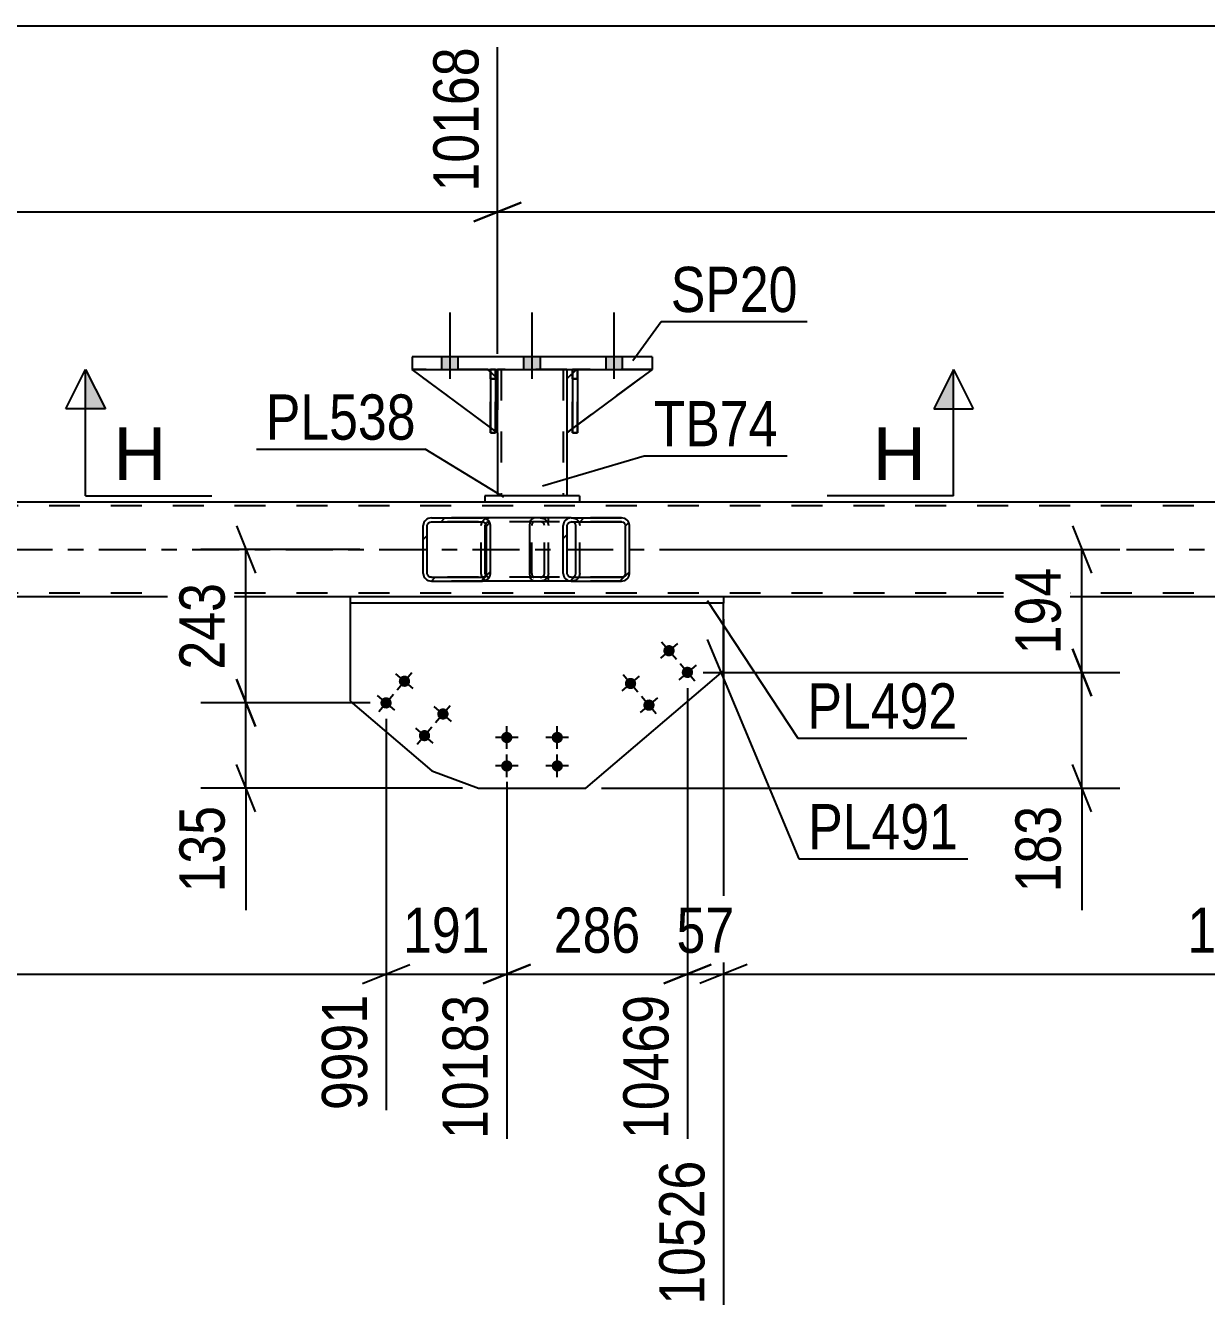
# Model space of a CAD drawing. Header units: millimetres. Extents: x -57 to 784, y -442 to 152.
# Drawn here: x 403.3 to 478.1, y -256.5 to -174.9 of the extents above; entities that cross this region are included whole.
import ezdxf

# ---------------------------------------------------------------- set-up
doc = ezdxf.new("R2010")
doc.units = ezdxf.units.MM
doc.linetypes.add('DXK_LINE_DOT2', pattern=[3.9198, 1.9599, -1.9599])
doc.linetypes.add('DXK_LINE_DOT3', pattern=[5.9187, 2.979, -0.9799, 0.9799, -0.9799])
doc.styles.add('Arial', font='ARIAL.TTF', dxfattribs={"height": 0.2})
doc.styles.add('Arial Narrow', font='ARIALN.TTF', dxfattribs={"height": 0.2})

# ---------------------------------------------------------------- blocks, each defined once
blk = doc.blocks.new('Part-761523242-1364 - 1231')
at = {"color": 7, "linetype": 'DXK_LINE_DOT2'}
for p, q in [((708.561, -205.353), (40.976, -205.353)), ((438.385, -205.113), (432.385, -205.113)), ((708.561, -210.873), (40.976, -210.873)), ((447.496, -211.113), (423.848, -211.113))]:
    blk.add_line(p, q, dxfattribs=at)
at = {"color": 2, "linetype": 'Continuous'}
for p, q in [((432.385, -205.113), (182.983, -205.113)), ((602.654, -205.113), (438.385, -205.113)), ((423.848, -211.113), (361.692, -211.113)), ((511.297, -211.113), (447.496, -211.113))]:
    blk.add_line(p, q, dxfattribs=at)
at = {"color": 7, "linetype": 'DXK_LINE_DOT3'}
blk.add_line((40.976, -208.113), (708.561, -208.113), dxfattribs=at)
blk = doc.blocks.new('Part-761523242-1244 - 1231')
at = {"linetype": 'Continuous'}
h = blk.add_hatch(dxfattribs=at)
h.set_pattern_fill('', scale=0.7, style=0, pattern_type=0)
h.set_pattern_definition([(45, (432.7033, -206.4093), (-1.57154, 1.57154), [])])
h.paths.add_polyline_path([(432.742, -206.593), (432.703, -206.409), (432.593, -206.254), (432.427, -206.15), (432.231, -206.113), (428.996, -206.113), (428.801, -206.15), (428.635, -206.254), (428.524, -206.409), (428.485, -206.593), (428.485, -209.633), (428.524, -209.817), (428.635, -209.972), (428.801, -210.076), (428.996, -210.113), (432.231, -210.113), (432.427, -210.076), (432.593, -209.972), (432.703, -209.817), (432.742, -209.633)])
h.paths.add_polyline_path([(432.467, -209.725), (432.412, -209.803), (432.329, -209.855), (432.231, -209.873), (428.996, -209.873), (428.898, -209.855), (428.816, -209.803), (428.76, -209.725), (428.741, -209.633), (428.741, -206.593), (428.76, -206.501), (428.816, -206.423), (428.898, -206.371), (428.996, -206.353), (432.231, -206.353), (432.329, -206.371), (432.412, -206.423), (432.467, -206.501), (432.487, -206.593), (432.487, -209.633)])
at = {"color": 2, "linetype": 'Continuous'}
for p, q in [((428.524, -206.409), (428.485, -206.593)), ((428.76, -206.501), (428.816, -206.423)), ((428.996, -206.113), (428.801, -206.15)), ((428.816, -206.423), (428.898, -206.371)), ((428.898, -206.371), (428.996, -206.353)), ((428.996, -206.113), (432.231, -206.113)), ((428.996, -206.353), (432.231, -206.353)), ((435.498, -206.113), (432.231, -206.113)), ((432.427, -206.15), (432.231, -206.113)), ((432.231, -206.353), (432.329, -206.371)), ((432.329, -206.371), (432.412, -206.423)), ((432.412, -206.423), (432.467, -206.501)), ((432.742, -206.593), (432.703, -206.409)), ((428.485, -209.633), (428.485, -206.593)), ((428.741, -206.593), (428.76, -206.501)), ((428.741, -209.633), (428.741, -206.593)), ((432.408, -206.593), (432.428, -206.501)), ((432.408, -209.633), (432.408, -206.593)), ((432.428, -206.501), (432.447, -206.473)), ((432.467, -206.501), (432.487, -206.593)), ((432.487, -209.633), (432.487, -206.593)), ((432.742, -209.633), (432.742, -206.593)), ((428.485, -209.633), (428.524, -209.817)), ((428.76, -209.725), (428.741, -209.633)), ((432.428, -209.725), (432.408, -209.633)), ((432.487, -209.633), (432.467, -209.725)), ((432.703, -209.817), (432.742, -209.633)), ((428.816, -209.803), (428.76, -209.725)), ((428.801, -210.076), (428.996, -210.113)), ((428.898, -209.855), (428.816, -209.803)), ((428.996, -209.873), (428.898, -209.855)), ((428.996, -209.873), (432.231, -209.873)), ((428.996, -210.113), (432.231, -210.113)), ((432.329, -209.855), (432.231, -209.873)), ((432.231, -210.113), (432.427, -210.076)), ((435.498, -210.113), (432.231, -210.113)), ((432.412, -209.803), (432.329, -209.855)), ((432.467, -209.725), (432.412, -209.803)), ((432.447, -209.753), (432.428, -209.725))]:
    blk.add_line(p, q, dxfattribs=at)
at = {"color": 7, "linetype": 'DXK_LINE_DOT2'}
for p, q in [((432.231, -206.113), (428.996, -206.113)), ((435.899, -206.353), (428.996, -206.353)), ((432.153, -206.593), (432.192, -206.409)), ((432.447, -206.473), (432.483, -206.423)), ((432.468, -206.15), (432.664, -206.113)), ((432.566, -206.371), (432.483, -206.423)), ((432.664, -206.353), (432.566, -206.371)), ((435.899, -206.113), (435.498, -206.113)), ((435.899, -206.113), (436.094, -206.15)), ((435.996, -206.371), (435.899, -206.353)), ((436.079, -206.423), (435.996, -206.371)), ((436.135, -206.501), (436.079, -206.423)), ((436.371, -206.409), (436.409, -206.593)), ((432.153, -209.633), (432.153, -206.593)), ((436.154, -206.593), (436.135, -206.501)), ((436.154, -209.633), (436.154, -206.593)), ((436.409, -209.633), (436.409, -206.593)), ((432.192, -209.817), (432.153, -209.633)), ((436.135, -209.725), (436.154, -209.633)), ((436.409, -209.633), (436.371, -209.817)), ((435.899, -209.873), (428.996, -209.873)), ((432.231, -210.113), (428.996, -210.113)), ((432.483, -209.803), (432.447, -209.753)), ((432.664, -210.113), (432.468, -210.076)), ((432.483, -209.803), (432.566, -209.855)), ((432.566, -209.855), (432.664, -209.873)), ((435.899, -210.113), (435.498, -210.113)), ((435.899, -209.873), (435.996, -209.855)), ((436.094, -210.076), (435.899, -210.113)), ((435.996, -209.855), (436.079, -209.803)), ((436.079, -209.803), (436.135, -209.725))]:
    blk.add_line(p, q, dxfattribs=at)
at = {"color": 2, "linetype": 'Continuous'}
for centre, start, end in [((428.977, -206.614), 110.75832, 155.68004), ((432.251, -206.614), 24.31996, 69.24168), ((428.977, -209.612), 204.31996, 249.24168), ((432.251, -209.612), 290.75832, 335.68004)]:
    blk.add_arc(centre, 0.496, start, end, dxfattribs=at)
at = {"color": 7, "linetype": 'DXK_LINE_DOT2'}
for centre, start, end in [((432.644, -206.614), 110.75832, 155.68004), ((435.918, -206.614), 24.31996, 69.24168), ((432.644, -209.612), 204.31996, 249.24168), ((435.918, -209.612), 290.75832, 335.68004)]:
    blk.add_arc(centre, 0.496, start, end, dxfattribs=at)
blk = doc.blocks.new('Part-761523242-1281 - 1231')
at = {"color": 2, "linetype": 'Continuous'}
for p, q in [((432.739, -200.382), (427.785, -196.713)), ((432.739, -196.867), (432.585, -196.713)), ((433.185, -197.313), (433.059, -197.187)), ((433.185, -197.313), (433.185, -197.313)), ((433.185, -200.713), (433.185, -197.313)), ((433.059, -200.619), (433.185, -200.713)), ((433.185, -200.713), (433.185, -200.713))]:
    blk.add_line(p, q, dxfattribs=at)
at = {"color": 7, "linetype": 'DXK_LINE_DOT2'}
for p, q in [((432.585, -196.713), (427.785, -196.713)), ((432.585, -196.713), (433.185, -197.313)), ((433.059, -197.187), (432.739, -196.867)), ((433.185, -197.313), (433.185, -200.713)), ((433.059, -200.619), (432.739, -200.382))]:
    blk.add_line(p, q, dxfattribs=at)
blk = doc.blocks.new('Part-761523242-1285 - 1231')
at = {"color": 7, "linetype": 'DXK_LINE_DOT2'}
for p, q in [((432.739, -197.313), (432.739, -196.713)), ((432.739, -196.713), (432.739, -196.713)), ((432.739, -196.713), (432.739, -200.713)), ((433.059, -196.713), (432.739, -196.713)), ((432.739, -200.713), (432.739, -197.313)), ((432.739, -197.313), (433.059, -197.313)), ((433.059, -197.313), (433.059, -196.713)), ((433.059, -200.713), (433.059, -196.713)), ((433.059, -197.313), (433.059, -200.713)), ((432.739, -200.713), (433.059, -200.713))]:
    blk.add_line(p, q, dxfattribs=at)
blk = doc.blocks.new('Part-761523242-1278 - 1231')
at = {"color": 2, "linetype": 'Continuous'}
for p, q in [((442.985, -195.913), (427.785, -195.913)), ((427.785, -195.913), (427.785, -196.713)), ((442.985, -195.913), (442.985, -196.713)), ((427.785, -196.713), (442.985, -196.713))]:
    blk.add_line(p, q, dxfattribs=at)
blk = doc.blocks.new('Part-761523242-1279 - 1231')
at = {"color": 2, "linetype": 'Continuous'}
for p, q in [((437.939, -196.959), (437.586, -197.313)), ((437.586, -197.313), (437.586, -200.713)), ((442.985, -196.713), (438.259, -200.214)), ((437.939, -200.451), (437.586, -200.713))]:
    blk.add_line(p, q, dxfattribs=at)
at = {"color": 7, "linetype": 'DXK_LINE_DOT2'}
for p, q in [((438.186, -196.713), (437.939, -196.959)), ((442.985, -196.713), (438.186, -196.713)), ((438.259, -200.214), (437.939, -200.451))]:
    blk.add_line(p, q, dxfattribs=at)
blk = doc.blocks.new('Part-761523242-1280 - 1231')
at = {"color": 7, "linetype": 'DXK_LINE_DOT2'}
for p, q in [((438.186, -196.713), (437.586, -197.313)), ((437.586, -200.713), (442.985, -196.713)), ((437.586, -197.313), (437.586, -200.713)), ((442.985, -196.713), (438.186, -196.713))]:
    blk.add_line(p, q, dxfattribs=at)
blk = doc.blocks.new('Part-761523242-1282 - 1231')
at = {"color": 7, "linetype": 'DXK_LINE_DOT2'}
for p, q in [((433.185, -200.713), (427.785, -196.713)), ((427.785, -196.713), (432.585, -196.713)), ((432.585, -196.713), (433.185, -197.313)), ((433.185, -197.313), (432.585, -196.713)), ((433.185, -197.313), (433.185, -200.713)), ((433.185, -197.313), (433.185, -197.313)), ((433.185, -197.313), (433.185, -200.713))]:
    blk.add_line(p, q, dxfattribs=at)
blk = doc.blocks.new('Part-761523242-1283 - 1231')
at = {"color": 2, "linetype": 'Continuous'}
for p, q in [((433.059, -196.713), (432.739, -196.713)), ((432.739, -196.713), (432.739, -200.713)), ((433.059, -196.713), (433.059, -196.713)), ((433.059, -196.713), (433.059, -200.713)), ((433.059, -200.713), (432.739, -200.713))]:
    blk.add_line(p, q, dxfattribs=at)
at = {"color": 7, "linetype": 'DXK_LINE_DOT2'}
for p, q in [((432.739, -197.313), (432.739, -196.713)), ((433.059, -197.313), (432.739, -197.313)), ((432.739, -197.313), (432.739, -200.713)), ((433.059, -197.313), (433.059, -196.713)), ((433.059, -196.713), (433.059, -196.713)), ((433.059, -200.713), (433.059, -197.313))]:
    blk.add_line(p, q, dxfattribs=at)
blk = doc.blocks.new('Part-761523242-1284 - 1231')
at = {"color": 2, "linetype": 'Continuous'}
for p, q in [((438.259, -196.713), (437.939, -196.713)), ((437.939, -196.713), (437.939, -200.713)), ((438.259, -196.713), (438.259, -196.713)), ((438.259, -196.713), (438.259, -200.713)), ((438.259, -200.713), (437.939, -200.713))]:
    blk.add_line(p, q, dxfattribs=at)
at = {"color": 7, "linetype": 'DXK_LINE_DOT2'}
for p, q in [((437.939, -197.313), (437.939, -196.713)), ((438.259, -197.313), (437.939, -197.313)), ((437.939, -197.313), (437.939, -200.713)), ((438.259, -197.313), (438.259, -196.713)), ((438.259, -196.713), (438.259, -196.713)), ((438.259, -200.713), (438.259, -197.313))]:
    blk.add_line(p, q, dxfattribs=at)
blk = doc.blocks.new('Part-761523242-1286 - 1231')
at = {"color": 7, "linetype": 'DXK_LINE_DOT2'}
for p, q in [((437.939, -197.313), (437.939, -196.713)), ((437.939, -196.713), (437.939, -196.713)), ((437.939, -196.713), (437.939, -200.713)), ((438.259, -196.713), (437.939, -196.713)), ((437.939, -200.713), (437.939, -197.313)), ((437.939, -197.313), (438.259, -197.313)), ((438.259, -197.313), (438.259, -196.713)), ((438.259, -200.713), (438.259, -196.713)), ((438.259, -197.313), (438.259, -200.713)), ((437.939, -200.713), (438.259, -200.713))]:
    blk.add_line(p, q, dxfattribs=at)
blk = doc.blocks.new('Part-761523242-1301 - 1231')
at = {"color": 2, "linetype": 'Continuous'}
for p, q in [((433.185, -196.713), (433.185, -197.313)), ((437.585, -196.713), (437.585, -197.313)), ((433.185, -200.713), (433.185, -204.713)), ((437.585, -200.713), (437.585, -204.713))]:
    blk.add_line(p, q, dxfattribs=at)
at = {"color": 7, "linetype": 'DXK_LINE_DOT2'}
for p, q in [((437.585, -196.713), (433.185, -196.713)), ((433.185, -197.313), (433.185, -200.713)), ((433.425, -196.713), (433.425, -204.713)), ((437.345, -196.713), (437.345, -204.713)), ((437.585, -197.313), (437.585, -200.713)), ((437.585, -204.713), (433.185, -204.713))]:
    blk.add_line(p, q, dxfattribs=at)
blk = doc.blocks.new('Part-761523242-1370 - 1231')
at = {"linetype": 'Continuous'}
h = blk.add_hatch(dxfattribs=at)
h.set_pattern_fill('', scale=0.7, style=0, pattern_type=0)
h.set_pattern_definition([(45, (441.506, -206.4093), (-1.57154, 1.57154), [])])
h.paths.add_polyline_path([(441.544, -206.593), (441.506, -206.409), (441.397, -206.254), (441.234, -206.15), (441.041, -206.113), (437.857, -206.113), (437.665, -206.15), (437.502, -206.254), (437.393, -206.409), (437.354, -206.593), (437.354, -209.633), (437.393, -209.817), (437.502, -209.972), (437.665, -210.076), (437.857, -210.113), (441.041, -210.113), (441.234, -210.076), (441.397, -209.972), (441.506, -209.817), (441.544, -209.633)])
h.paths.add_polyline_path([(441.274, -209.725), (441.219, -209.803), (441.138, -209.855), (441.041, -209.873), (437.857, -209.873), (437.761, -209.855), (437.679, -209.803), (437.625, -209.725), (437.606, -209.633), (437.606, -206.593), (437.625, -206.501), (437.679, -206.423), (437.761, -206.371), (437.857, -206.353), (441.041, -206.353), (441.138, -206.371), (441.219, -206.423), (441.274, -206.501), (441.293, -206.593), (441.293, -209.633)])
at = {"color": 2, "linetype": 'Continuous'}
for p, q in [((435.227, -206.593), (435.247, -206.409)), ((435.247, -206.409), (435.306, -206.254)), ((435.306, -206.254), (435.394, -206.15)), ((435.394, -206.15), (435.498, -206.113)), ((437.857, -206.113), (435.498, -206.113)), ((437.393, -206.409), (437.354, -206.593)), ((437.625, -206.501), (437.679, -206.423)), ((437.857, -206.113), (437.665, -206.15)), ((437.679, -206.423), (437.761, -206.371)), ((437.761, -206.371), (437.857, -206.353)), ((437.857, -206.113), (441.041, -206.113)), ((437.857, -206.353), (441.041, -206.353)), ((437.997, -206.371), (437.901, -206.353)), ((438.079, -206.423), (437.997, -206.371)), ((438.133, -206.501), (438.079, -206.423)), ((441.234, -206.15), (441.041, -206.113)), ((441.041, -206.353), (441.138, -206.371)), ((441.138, -206.371), (441.219, -206.423)), ((441.219, -206.423), (441.274, -206.501)), ((441.544, -206.593), (441.506, -206.409)), ((435.227, -209.633), (435.227, -206.593)), ((437.354, -209.633), (437.354, -206.593)), ((437.606, -206.593), (437.625, -206.501)), ((437.606, -209.633), (437.606, -206.593)), ((438.152, -206.593), (438.133, -206.501)), ((438.152, -209.633), (438.152, -206.593)), ((441.274, -206.501), (441.293, -206.593)), ((441.293, -209.633), (441.293, -206.593)), ((441.544, -209.633), (441.544, -206.593)), ((435.247, -209.817), (435.227, -209.633)), ((437.354, -209.633), (437.393, -209.817)), ((437.625, -209.725), (437.606, -209.633)), ((438.133, -209.725), (438.152, -209.633)), ((441.293, -209.633), (441.274, -209.725)), ((441.506, -209.817), (441.544, -209.633)), ((435.306, -209.972), (435.247, -209.817)), ((435.394, -210.076), (435.306, -209.972)), ((435.498, -210.113), (435.394, -210.076)), ((437.857, -210.113), (435.498, -210.113)), ((437.679, -209.803), (437.625, -209.725)), ((437.665, -210.076), (437.857, -210.113)), ((437.761, -209.855), (437.679, -209.803)), ((437.857, -209.873), (437.761, -209.855)), ((437.857, -209.873), (441.041, -209.873)), ((437.857, -210.113), (441.041, -210.113)), ((437.901, -209.873), (437.997, -209.855)), ((437.997, -209.855), (438.079, -209.803)), ((438.079, -209.803), (438.133, -209.725)), ((441.138, -209.855), (441.041, -209.873)), ((441.041, -210.113), (441.234, -210.076)), ((441.219, -209.803), (441.138, -209.855)), ((441.274, -209.725), (441.219, -209.803))]:
    blk.add_line(p, q, dxfattribs=at)
at = {"color": 7, "linetype": 'DXK_LINE_DOT2'}
for p, q in [((435.402, -206.423), (435.372, -206.501)), ((435.446, -206.371), (435.402, -206.423)), ((435.498, -206.353), (435.446, -206.371)), ((441.041, -206.353), (435.498, -206.353)), ((436.409, -206.353), (436.409, -206.113)), ((441.041, -206.113), (437.857, -206.113)), ((437.901, -206.113), (438.093, -206.15)), ((438.365, -206.409), (438.404, -206.593)), ((435.372, -206.501), (435.362, -206.593)), ((435.362, -209.633), (435.362, -206.593)), ((438.404, -209.633), (438.404, -206.593)), ((435.362, -209.633), (435.372, -209.725)), ((438.404, -209.633), (438.365, -209.817)), ((435.372, -209.725), (435.402, -209.803)), ((435.402, -209.803), (435.446, -209.855)), ((435.446, -209.855), (435.498, -209.873)), ((441.041, -209.873), (435.498, -209.873)), ((436.409, -210.113), (436.409, -209.873)), ((441.041, -210.113), (437.857, -210.113)), ((438.093, -210.076), (437.901, -210.113))]:
    blk.add_line(p, q, dxfattribs=at)
at = {"color": 2, "linetype": 'Continuous'}
for centre, start, end in [((437.843, -206.608), 111.1941, 156.15059), ((441.056, -206.608), 23.84941, 68.8059), ((437.843, -209.618), 203.84941, 248.8059), ((441.056, -209.618), 291.1941, 336.15059)]:
    blk.add_arc(centre, 0.492, start, end, dxfattribs=at)
at = {"color": 7, "linetype": 'DXK_LINE_DOT2'}
for centre, start, end in [((437.915, -206.608), 23.84941, 68.8059), ((437.915, -209.618), 291.1941, 336.15059)]:
    blk.add_arc(centre, 0.492, start, end, dxfattribs=at)
blk = doc.blocks.new('Part-761523242-1386 - 1231')
at = {"color": 2, "linetype": 'Continuous'}
for p, q in [((438.385, -204.713), (432.385, -204.713)), ((432.385, -204.713), (432.385, -205.113)), ((438.385, -204.713), (438.385, -205.113)), ((438.385, -205.113), (432.385, -205.113))]:
    blk.add_line(p, q, dxfattribs=at)
blk = doc.blocks.new('Bolt-761523242-1395 - 1231')
at = {"linetype": 'Continuous'}
for points in [[(427.019, -216.22, -1), (427.567, -216.687, -1)], [(425.852, -217.59, -1), (426.4, -218.057, -1)], [(429.456, -218.294, -1), (430.004, -218.761, -1)], [(428.289, -219.665, -1), (428.837, -220.132, -1)]]:
    blk.add_hatch(color=1, dxfattribs=at).paths.add_polyline_path(points)
at = {"color": 1, "linetype": 'Continuous'}
for p, q in [((427.841, -216.92), (426.745, -215.986)), ((426.826, -217.001), (427.76, -215.905)), ((426.674, -218.291), (425.578, -217.357)), ((425.66, -218.372), (426.593, -217.276)), ((430.278, -218.994), (429.181, -218.061)), ((429.263, -219.076), (430.196, -217.979)), ((429.111, -220.365), (428.015, -219.431)), ((428.096, -220.446), (429.03, -219.35))]:
    blk.add_line(p, q, dxfattribs=at)
blk = doc.blocks.new('Bolt-761523242-1454 - 1231')
at = {"linetype": 'Continuous'}
for points in [[(429.665, -196.713), (430.705, -196.713), (430.705, -195.913), (429.665, -195.913)], [(429.665, -196.713), (430.705, -196.713), (430.705, -195.913), (429.665, -195.913)], [(429.665, -196.713), (430.705, -196.713), (430.705, -195.913), (429.665, -195.913)], [(434.865, -196.713), (435.905, -196.713), (435.905, -195.913), (434.865, -195.913)], [(434.865, -196.713), (435.905, -196.713), (435.905, -195.913), (434.865, -195.913)], [(440.065, -196.713), (441.105, -196.713), (441.105, -195.913), (440.065, -195.913)], [(440.065, -196.713), (441.105, -196.713), (441.105, -195.913), (440.065, -195.913)], [(440.065, -196.713), (441.105, -196.713), (441.105, -195.913), (440.065, -195.913)]]:
    blk.add_hatch(color=1, dxfattribs=at).paths.add_polyline_path(points)
at = {"color": 1, "linetype": 'Continuous'}
for p, q in [((430.185, -197.313), (430.185, -193.113)), ((430.185, -197.313), (430.185, -193.113)), ((430.185, -197.313), (430.185, -193.113)), ((435.385, -197.313), (435.385, -193.113)), ((435.385, -197.313), (435.385, -193.113)), ((440.585, -197.313), (440.585, -193.113)), ((440.585, -197.313), (440.585, -193.113)), ((440.585, -197.313), (440.585, -193.113)), ((429.665, -196.713), (429.665, -195.913)), ((429.665, -196.713), (429.665, -195.913)), ((429.665, -196.713), (429.665, -195.913)), ((430.705, -196.713), (430.705, -195.913)), ((430.705, -196.713), (430.705, -195.913)), ((430.705, -196.713), (430.705, -195.913)), ((434.865, -196.713), (434.865, -195.913)), ((434.865, -196.713), (434.865, -195.913)), ((435.905, -196.713), (435.905, -195.913)), ((435.905, -196.713), (435.905, -195.913)), ((440.065, -196.713), (440.065, -195.913)), ((440.065, -196.713), (440.065, -195.913)), ((440.065, -196.713), (440.065, -195.913)), ((441.105, -196.713), (441.105, -195.913)), ((441.105, -196.713), (441.105, -195.913)), ((441.105, -196.713), (441.105, -195.913))]:
    blk.add_line(p, q, dxfattribs=at)
blk = doc.blocks.new('Part-761523242-1490 - 1231')
at = {"color": 2, "linetype": 'Continuous'}
for p, q in [((423.848, -211.513), (423.848, -217.723)), ((447.496, -215.79), (447.496, -211.513)), ((438.774, -223.216), (447.496, -215.79)), ((423.848, -217.723), (429.026, -222.131)), ((429.026, -222.131), (431.974, -223.216)), ((431.974, -223.216), (438.774, -223.216))]:
    blk.add_line(p, q, dxfattribs=at)
at = {"color": 7, "linetype": 'DXK_LINE_DOT2'}
blk.add_line((447.496, -211.513), (423.848, -211.513), dxfattribs=at)
blk = doc.blocks.new('Part-761523242-1561 - 1231')
at = {"color": 2, "linetype": 'Continuous'}
for p, q in [((447.496, -211.113), (423.848, -211.113)), ((423.848, -211.113), (423.848, -211.513)), ((447.496, -211.113), (447.496, -211.513)), ((447.496, -211.513), (423.848, -211.513))]:
    blk.add_line(p, q, dxfattribs=at)
blk = doc.blocks.new('Bolt-761523242-1604 - 1231')
at = {"linetype": 'Continuous'}
for points in [[(433.414, -220.016, -1), (434.134, -220.016, -1)], [(436.614, -220.016, -1), (437.334, -220.016, -1)], [(433.414, -221.816, -1), (434.134, -221.816, -1)], [(436.614, -221.816, -1), (437.334, -221.816, -1)]]:
    blk.add_hatch(color=1, dxfattribs=at).paths.add_polyline_path(points)
at = {"color": 1, "linetype": 'Continuous'}
for p, q in [((433.774, -220.736), (433.774, -219.296)), ((436.974, -220.736), (436.974, -219.296)), ((434.494, -220.016), (433.054, -220.016)), ((437.694, -220.016), (436.254, -220.016)), ((433.774, -222.536), (433.774, -221.096)), ((436.974, -222.536), (436.974, -221.096)), ((434.494, -221.816), (433.054, -221.816)), ((437.694, -221.816), (436.254, -221.816))]:
    blk.add_line(p, q, dxfattribs=at)
blk = doc.blocks.new('Bolt-761523242-1605 - 1231')
at = {"linetype": 'Continuous'}
for points in [[(443.776, -214.754, -1), (444.325, -214.287, -1)], [(444.943, -216.125, -1), (445.492, -215.658, -1)], [(441.34, -216.828, -1), (441.888, -216.362, -1)], [(442.507, -218.199, -1), (443.055, -217.732, -1)]]:
    blk.add_hatch(color=1, dxfattribs=at).paths.add_polyline_path(points)
at = {"color": 1, "linetype": 'Continuous'}
for p, q in [((444.599, -214.054), (443.502, -214.987)), ((444.517, -215.069), (443.584, -213.972)), ((445.684, -216.439), (444.751, -215.343)), ((442.162, -216.128), (441.066, -217.062)), ((442.081, -217.143), (441.147, -216.047)), ((445.766, -215.425), (444.669, -216.358)), ((443.329, -217.499), (442.233, -218.432)), ((443.248, -218.514), (442.314, -217.417))]:
    blk.add_line(p, q, dxfattribs=at)
blk = doc.blocks.new('StraightDimension-761523242-10364 - 1231')
at = {"color": 7, "linetype": 'Continuous'}
for p, q in [((361.692, -212.513), (361.692, -252.309)), ((426.126, -218.824), (426.126, -243.609)), ((363.192, -234.396), (360.192, -235.596)), ((424.626, -235.596), (427.626, -234.396)), ((361.692, -234.996), (426.126, -234.996))]:
    blk.add_line(p, q, dxfattribs=at)
at = {"color": 0}
blk.add_wipeout([(398.165, -234.246), (398.165, -230.046), (389.653, -230.046), (389.653, -234.246)], dxfattribs=at)
at = {"color": 3, "style": 'Arial Narrow'}
blk.add_text('1611', height=2.8633, dxfattribs=at).set_placement((390.253, -233.646))
at = {"color": 0, "linetype": 'Continuous'}
blk.add_wipeout([(425.526, -235.696), (421.326, -235.696), (421.326, -244.209), (425.526, -244.209)], dxfattribs=at)
at = {"color": 3, "linetype": 'Continuous', "style": 'Arial Narrow'}
blk.add_text('9991', height=2.8633, rotation=90.00021, dxfattribs=at).set_placement((424.926, -243.609))
blk = doc.blocks.new('StraightDimension-761523242-10078 - 1231')
at = {"color": 7, "linetype": 'Continuous'}
for p, q in [((433.185, -195.713), (433.185, -176.298)), ((434.685, -186.138), (431.685, -187.338)), ((433.185, -186.738), (603.454, -186.738))]:
    blk.add_line(p, q, dxfattribs=at)
blk = doc.blocks.new('StraightDimension-761523242-2321 - 1231')
at = {"color": 7, "linetype": 'Continuous'}
blk.add_line((28.876, -174.945), (720.661, -174.945), dxfattribs=at)
blk = doc.blocks.new('StraightDimension-761523242-10079 - 1231')
at = {"color": 7, "linetype": 'Continuous'}
for p, q in [((433.185, -195.713), (433.185, -176.298)), ((177.783, -186.738), (433.185, -186.738)), ((431.685, -187.338), (434.685, -186.138))]:
    blk.add_line(p, q, dxfattribs=at)
at = {"color": 0, "linetype": 'Continuous'}
blk.add_wipeout([(432.585, -175.698), (428.385, -175.698), (428.385, -186.038), (432.585, -186.038)], dxfattribs=at)
at = {"color": 3, "linetype": 'Continuous', "style": 'Arial Narrow'}
blk.add_text('10168', height=2.8633, rotation=90.00021, dxfattribs=at).set_placement((431.985, -185.438))
blk = doc.blocks.new('StraightDimension-761523242-10360 - 1231')
at = {"color": 7, "linetype": 'Continuous'}
for p, q in [((447.496, -212.513), (447.496, -255.937)), ((513.575, -216.105), (513.575, -245.437)), ((448.996, -234.396), (445.996, -235.596)), ((512.075, -235.596), (515.075, -234.396)), ((447.496, -234.996), (513.575, -234.996))]:
    blk.add_line(p, q, dxfattribs=at)
at = {"color": 0}
blk.add_wipeout([(484.792, -234.246), (484.792, -230.046), (476.279, -230.046), (476.279, -234.246)], dxfattribs=at)
at = {"color": 3, "style": 'Arial Narrow'}
blk.add_text('1652', height=2.8633, dxfattribs=at).set_placement((476.879, -233.646))
at = {"color": 0, "linetype": 'Continuous'}
blk.add_wipeout([(512.975, -235.696), (508.775, -235.696), (508.775, -246.037), (512.975, -246.037)], dxfattribs=at)
at = {"color": 3, "linetype": 'Continuous', "style": 'Arial Narrow'}
blk.add_text('12178', height=2.8633, rotation=90.00021, dxfattribs=at).set_placement((512.375, -245.437))
blk = doc.blocks.new('StraightDimension-761523242-10361 - 1231')
at = {"color": 7, "linetype": 'Continuous'}
for p, q in [((447.496, -212.513), (447.496, -255.937)), ((445.217, -216.891), (445.217, -245.437)), ((443.717, -235.596), (446.717, -234.396)), ((448.996, -234.396), (445.996, -235.596)), ((445.217, -234.996), (447.496, -234.996))]:
    blk.add_line(p, q, dxfattribs=at)
at = {"color": 0, "linetype": 'Continuous'}
blk.add_wipeout([(446.896, -246.196), (442.696, -246.196), (442.696, -256.537), (446.896, -256.537)], dxfattribs=at)
at = {"color": 3, "linetype": 'Continuous', "style": 'Arial Narrow'}
blk.add_text('10526', height=2.8633, rotation=90.00021, dxfattribs=at).set_placement((446.296, -255.937))
at = {"color": 0}
blk.add_wipeout([(448.785, -234.246), (448.785, -230.046), (443.928, -230.046), (443.928, -234.246)], dxfattribs=at)
at = {"color": 3, "style": 'Arial Narrow'}
blk.add_text('57', height=2.8633, dxfattribs=at).set_placement((444.528, -233.646))
blk = doc.blocks.new('StraightDimension-761523242-10362 - 1231')
at = {"color": 7, "linetype": 'Continuous'}
for p, q in [((445.217, -216.891), (445.217, -245.437)), ((433.774, -222.816), (433.774, -245.437)), ((432.274, -235.596), (435.274, -234.396)), ((446.717, -234.396), (443.717, -235.596)), ((433.774, -234.996), (445.217, -234.996))]:
    blk.add_line(p, q, dxfattribs=at)
at = {"color": 0}
blk.add_wipeout([(442.838, -234.246), (442.838, -230.046), (436.153, -230.046), (436.153, -234.246)], dxfattribs=at)
at = {"color": 3, "style": 'Arial Narrow'}
blk.add_text('286', height=2.8633, dxfattribs=at).set_placement((436.753, -233.646))
at = {"color": 0, "linetype": 'Continuous'}
blk.add_wipeout([(444.617, -235.696), (440.417, -235.696), (440.417, -246.037), (444.617, -246.037)], dxfattribs=at)
at = {"color": 3, "linetype": 'Continuous', "style": 'Arial Narrow'}
blk.add_text('10469', height=2.8633, rotation=90.00021, dxfattribs=at).set_placement((444.017, -245.437))
blk = doc.blocks.new('StraightDimension-761523242-10363 - 1231')
at = {"color": 7, "linetype": 'Continuous'}
for p, q in [((426.126, -218.824), (426.126, -243.609)), ((433.774, -222.816), (433.774, -245.437)), ((424.626, -235.596), (427.626, -234.396)), ((435.274, -234.396), (432.274, -235.596)), ((426.126, -234.996), (433.774, -234.996))]:
    blk.add_line(p, q, dxfattribs=at)
at = {"color": 0}
blk.add_wipeout([(433.292, -234.246), (433.292, -230.046), (426.608, -230.046), (426.608, -234.246)], dxfattribs=at)
at = {"color": 0, "linetype": 'Continuous'}
blk.add_wipeout([(433.174, -235.696), (428.974, -235.696), (428.974, -246.037), (433.174, -246.037)], dxfattribs=at)
at = {"color": 3, "style": 'Arial Narrow'}
blk.add_text('191', height=2.8633, dxfattribs=at).set_placement((427.208, -233.646))
at = {"color": 3, "linetype": 'Continuous', "style": 'Arial Narrow'}
blk.add_text('10183', height=2.8633, rotation=90.00021, dxfattribs=at).set_placement((432.574, -245.437))
blk = doc.blocks.new('StraightDimension-761523242-26849 - 1231')
at = {"color": 7, "linetype": 'Continuous'}
for p, q in [((469.611, -206.613), (470.811, -209.613)), ((444.352, -208.113), (472.611, -208.113)), ((470.211, -215.891), (470.211, -208.113)), ((470.811, -217.391), (469.611, -214.391)), ((446.217, -215.891), (472.611, -215.891))]:
    blk.add_line(p, q, dxfattribs=at)
at = {"color": 0}
blk.add_wipeout([(469.461, -208.66), (465.261, -208.66), (465.261, -215.344), (469.461, -215.344)], dxfattribs=at)
at = {"color": 3, "style": 'Arial Narrow'}
blk.add_text('194', height=2.8633, rotation=90.00021, dxfattribs=at).set_placement((468.861, -214.744))
blk = doc.blocks.new('StraightDimension-761523242-26850 - 1231')
at = {"color": 7, "linetype": 'Continuous'}
for p, q in [((469.611, -214.391), (470.811, -217.391)), ((446.217, -215.891), (472.611, -215.891)), ((470.211, -223.216), (470.211, -215.891)), ((470.811, -224.716), (469.611, -221.716)), ((439.774, -223.216), (472.611, -223.216)), ((470.211, -223.216), (470.211, -230.95)), ((470.211, -223.216), (470.211, -230.95))]:
    blk.add_line(p, q, dxfattribs=at)
at = {"color": 0}
blk.add_wipeout([(469.461, -223.741), (465.261, -223.741), (465.261, -230.425), (469.461, -230.425)], dxfattribs=at)
at = {"color": 3, "style": 'Arial Narrow'}
blk.add_text('183', height=2.8633, rotation=90.00021, dxfattribs=at).set_placement((468.861, -229.825))
blk = doc.blocks.new('StraightDimension-761523242-32174 - 1231')
at = {"color": 7, "linetype": 'Continuous'}
for p, q in [((416.653, -206.613), (417.853, -209.613)), ((424.461, -208.113), (414.403, -208.113)), ((417.253, -217.824), (417.253, -208.113)), ((417.853, -219.324), (416.653, -216.324)), ((425.126, -217.824), (414.403, -217.824))]:
    blk.add_line(p, q, dxfattribs=at)
at = {"color": 0}
blk.add_wipeout([(416.503, -209.626), (412.303, -209.626), (412.303, -216.311), (416.503, -216.311)], dxfattribs=at)
at = {"color": 3, "style": 'Arial Narrow'}
blk.add_text('243', height=2.8633, rotation=90.00021, dxfattribs=at).set_placement((415.903, -215.711))
blk = doc.blocks.new('StraightDimension-761523242-32175 - 1231')
at = {"color": 7, "linetype": 'Continuous'}
for p, q in [((416.653, -216.324), (417.853, -219.324)), ((425.126, -217.824), (414.403, -217.824)), ((417.253, -223.216), (417.253, -217.824)), ((417.853, -224.716), (416.653, -221.716)), ((430.974, -223.216), (414.403, -223.216)), ((417.253, -223.216), (417.253, -230.95)), ((417.253, -223.216), (417.253, -230.95))]:
    blk.add_line(p, q, dxfattribs=at)
at = {"color": 0}
blk.add_wipeout([(416.503, -223.741), (412.303, -223.741), (412.303, -230.425), (416.503, -230.425)], dxfattribs=at)
at = {"color": 3, "style": 'Arial Narrow'}
blk.add_text('135', height=2.8633, rotation=90.00021, dxfattribs=at).set_placement((415.903, -229.825))
blk = doc.blocks.new('Mark-761523242-1274 - 1231')
at = {"color": 30, "linetype": 'Continuous'}
for p, q in [((441.768, -196.147), (443.563, -193.673)), ((443.563, -193.673), (452.803, -193.673))]:
    blk.add_line(p, q, dxfattribs=at)
at = {"color": 0}
blk.add_wipeout([(452.203, -193.073), (452.203, -190.073), (444.163, -190.073), (444.163, -193.073)], dxfattribs=at)
blk.add_wipeout([(452.203, -193.073), (452.203, -190.073), (444.163, -190.073), (444.163, -193.073)], dxfattribs=at)
at = {"color": 3, "style": 'Arial Narrow'}
blk.add_text('SP20', height=2.8633, dxfattribs=at).set_placement((444.163, -193.073))
blk = doc.blocks.new('Mark-761523242-1297 - 1231')
at = {"color": 30, "linetype": 'Continuous'}
for p, q in [((436.045, -204.08), (442.48, -202.17)), ((442.48, -202.17), (451.535, -202.17))]:
    blk.add_line(p, q, dxfattribs=at)
at = {"color": 0}
blk.add_wipeout([(450.935, -201.57), (450.935, -198.57), (443.08, -198.57), (443.08, -201.57)], dxfattribs=at)
blk.add_wipeout([(450.935, -201.57), (450.935, -198.57), (443.08, -198.57), (443.08, -201.57)], dxfattribs=at)
at = {"color": 3, "style": 'Arial Narrow'}
blk.add_text('TB74', height=2.8633, dxfattribs=at).set_placement((443.08, -201.57))
blk = doc.blocks.new('Mark-761523242-1382 - 1231')
at = {"color": 30, "linetype": 'Continuous'}
for p in [(417.911, -201.756), (433.597, -204.805)]:
    blk.add_line(p, (428.615, -201.756), dxfattribs=at)
at = {"color": 0}
blk.add_wipeout([(428.015, -201.156), (428.015, -198.156), (418.511, -198.156), (418.511, -201.156)], dxfattribs=at)
blk.add_wipeout([(428.015, -201.156), (428.015, -198.156), (418.511, -198.156), (418.511, -201.156)], dxfattribs=at)
at = {"color": 3, "style": 'Arial Narrow'}
blk.add_text('PL538', height=2.8633, dxfattribs=at).set_placement((418.511, -201.156))
blk = doc.blocks.new('Mark-761523242-1486 - 1231')
at = {"color": 30, "linetype": 'Continuous'}
for p, q in [((446.471, -213.815), (452.27, -227.697)), ((452.27, -227.697), (462.974, -227.697))]:
    blk.add_line(p, q, dxfattribs=at)
at = {"color": 0}
blk.add_wipeout([(462.374, -227.097), (462.374, -224.097), (452.87, -224.097), (452.87, -227.097)], dxfattribs=at)
blk.add_wipeout([(462.374, -227.097), (462.374, -224.097), (452.87, -224.097), (452.87, -227.097)], dxfattribs=at)
at = {"color": 3, "style": 'Arial Narrow'}
blk.add_text('PL491', height=2.8633, dxfattribs=at).set_placement((452.87, -227.097))
blk = doc.blocks.new('Mark-761523242-1557 - 1231')
at = {"color": 30, "linetype": 'Continuous'}
for p, q in [((446.471, -211.339), (452.22, -220.05)), ((452.22, -220.05), (462.924, -220.05))]:
    blk.add_line(p, q, dxfattribs=at)
at = {"color": 0}
blk.add_wipeout([(462.324, -219.45), (462.324, -216.45), (452.82, -216.45), (452.82, -219.45)], dxfattribs=at)
blk.add_wipeout([(462.324, -219.45), (462.324, -216.45), (452.82, -216.45), (452.82, -219.45)], dxfattribs=at)
at = {"color": 3, "style": 'Arial Narrow'}
blk.add_text('PL492', height=2.8633, dxfattribs=at).set_placement((452.82, -219.45))
blk = doc.blocks.new('SectionMark-761523242-32001 - 1231')
at = {"linetype": 'Continuous'}
for points in [[(408.347, -199.213), (407.097, -199.213), (407.097, -196.713)], [(462.072, -199.213), (460.822, -199.213), (462.072, -196.713)]]:
    blk.add_hatch(color=6, dxfattribs=at).paths.add_polyline_path(points)
at = {"color": 6, "linetype": 'Continuous'}
for p, q in [((405.847, -199.213), (407.097, -196.713)), ((407.097, -204.713), (407.097, -196.713)), ((407.097, -196.713), (408.347, -199.213)), ((462.072, -196.713), (460.822, -199.213)), ((462.072, -204.713), (462.072, -196.713)), ((462.072, -196.713), (463.322, -199.213)), ((408.347, -199.213), (405.847, -199.213)), ((460.822, -199.213), (463.322, -199.213)), ((407.097, -204.713), (415.097, -204.713)), ((462.072, -204.713), (454.072, -204.713))]:
    blk.add_line(p, q, dxfattribs=at)
at = {"color": 0, "linetype": 'Continuous'}
for points in [[(412.217, -203.713), (412.217, -200.213), (408.847, -200.213), (408.847, -203.713)], [(460.322, -203.713), (460.322, -200.213), (456.952, -200.213), (456.952, -203.713)]]:
    blk.add_wipeout(points, dxfattribs=at)
at = {"color": 3, "linetype": 'Continuous', "style": 'Arial'}
for p in [(408.847, -203.713), (456.952, -203.713)]:
    blk.add_text('H', height=3.343, dxfattribs=at).set_placement(p)

msp = doc.modelspace()

# ---------------------------------------------------------------- block references
for name in ['Bolt-761523242-1454 - 1231', 'Part-761523242-1278 - 1231', 'Part-761523242-1281 - 1231', 'Part-761523242-1282 - 1231', 'Part-761523242-1285 - 1231', 'Part-761523242-1283 - 1231', 'Part-761523242-1301 - 1231', 'Part-761523242-1279 - 1231', 'Part-761523242-1280 - 1231', 'Part-761523242-1284 - 1231', 'Part-761523242-1286 - 1231', 'Part-761523242-1364 - 1231', 'Part-761523242-1386 - 1231', 'Part-761523242-1244 - 1231', 'Part-761523242-1370 - 1231', 'Part-761523242-1561 - 1231', 'Part-761523242-1490 - 1231', 'Bolt-761523242-1605 - 1231', 'Bolt-761523242-1395 - 1231', 'Bolt-761523242-1604 - 1231']:
    msp.add_blockref(name, (0, 0))

# ---------------------------------------------------------------- next in the draw order: block references
for name in ['StraightDimension-761523242-10078 - 1231', 'StraightDimension-761523242-10364 - 1231', 'StraightDimension-761523242-10360 - 1231']:
    msp.add_blockref(name, (0, 0))

# ---------------------------------------------------------------- next in the draw order: block references
for name in ['StraightDimension-761523242-2321 - 1231', 'StraightDimension-761523242-10361 - 1231']:
    msp.add_blockref(name, (0, 0))

# ---------------------------------------------------------------- next in the draw order: block references
for name in ['StraightDimension-761523242-10079 - 1231', 'Mark-761523242-1274 - 1231', 'Mark-761523242-1382 - 1231', 'Mark-761523242-1297 - 1231', 'StraightDimension-761523242-10362 - 1231']:
    msp.add_blockref(name, (0, 0))

# ---------------------------------------------------------------- next in the draw order: block references
for name in ['SectionMark-761523242-32001 - 1231', 'StraightDimension-761523242-26849 - 1231', 'StraightDimension-761523242-10363 - 1231']:
    msp.add_blockref(name, (0, 0))

# ---------------------------------------------------------------- next in the draw order: block references
for name in ['StraightDimension-761523242-32174 - 1231', 'StraightDimension-761523242-26850 - 1231']:
    msp.add_blockref(name, (0, 0))

# ---------------------------------------------------------------- next in the draw order: block references
for name in ['Mark-761523242-1486 - 1231', 'StraightDimension-761523242-32175 - 1231']:
    msp.add_blockref(name, (0, 0))

# ---------------------------------------------------------------- next in the draw order: block references
msp.add_blockref('Mark-761523242-1557 - 1231', (0, 0))

doc.saveas('drawing.dxf')
